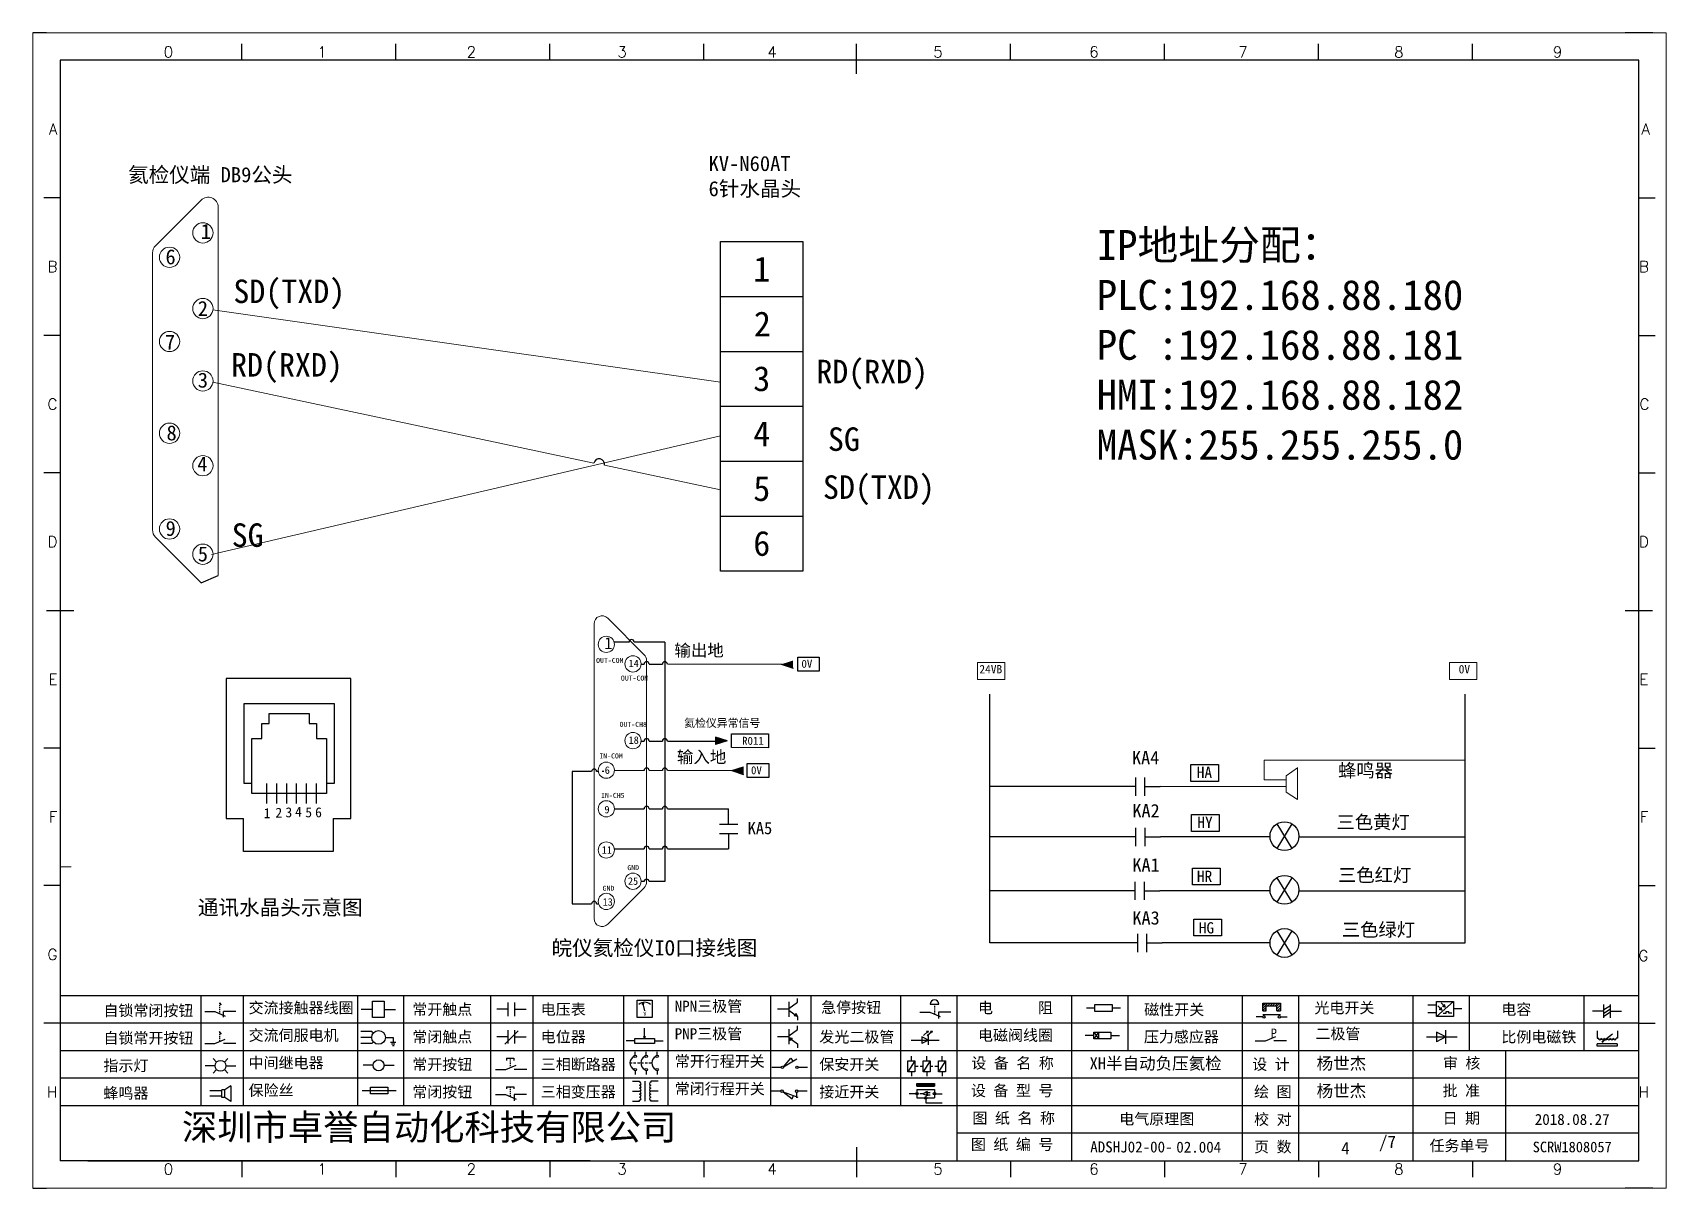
# Model space of a CAD drawing. Header units: millimetres. Extents: x 17694 to 24039, y 10083 to 11109.
# Drawn here: x 22579.6 to 22907.1, y 10083.5 to 10315 of the extents above; entities that cross this region are included whole.
import ezdxf
from ezdxf.enums import TextEntityAlignment as Align

# ---------------------------------------------------------------- set-up
doc = ezdxf.new("R2010")
doc.units = ezdxf.units.MM
doc.layers.add('AE_BOR', color=1, linetype='Continuous')
doc.layers.add('MISC', color=2, linetype='Continuous')
doc.styles.get("Standard").update_dxf_attribs({"font": ''})
doc.styles.add('WD', font='romans.shx', dxfattribs={"bigfont": 'gbcbig.shx'})
doc.styles.add('样式 0', font='')
doc.styles.add('样式 2', font='')
doc.styles.add('汉字', font='')
doc.styles.get('Standard').set_extended_font_data('SimSun')
doc.styles.get('样式 0').set_extended_font_data('KaiTi_GB2312')
doc.styles.get('样式 2').set_extended_font_data('NSimSun')
doc.styles.get('汉字').set_extended_font_data('新宋体')

# ---------------------------------------------------------------- blocks, each defined once
blk = doc.blocks.new('磁性开关')
at = {"linetype": 'ByBlock'}
h = blk.add_hatch(dxfattribs=at)
h.set_pattern_fill('ANSI31', color=256, scale=0.1, style=0)
h.paths.add_polyline_path([(-1910.88, -776.69), (-1910.88, -775.29), (-1907.69, -775.29), (-1907.69, -776.69), (-1908.31, -776.69), (-1908.31, -775.79), (-1910.25, -775.79), (-1910.25, -776.69)])
for p, q in [((-1910.91, -777.81), (-1912.09, -777.81)), ((-1910.88, -776.69), (-1910.88, -775.29)), ((-1910.88, -775.29), (-1907.69, -775.29)), ((-1910.88, -776.69), (-1910.25, -776.69)), ((-1910.88, -777.39), (-1907.69, -777.39)), ((-1910.25, -776.69), (-1910.25, -775.79)), ((-1910.25, -775.79), (-1908.31, -775.79)), ((-1908.31, -776.69), (-1908.31, -775.79)), ((-1908.31, -776.69), (-1907.69, -776.69)), ((-1907.69, -775.29), (-1907.69, -776.69)), ((-1907.66, -777.81), (-1906.48, -777.81))]:
    blk.add_line(p, q, dxfattribs=at)
for centre in [(-1910.68, -777.81), (-1907.88, -777.81)]:
    blk.add_circle(centre, 0.225, dxfattribs=at)
blk = doc.blocks.new('*U8')
at = {"linetype": 'ByBlock'}
for p, q in [((-1909.23, -780.45), (-1909.23, -780.67)), ((-1909.23, -780.45), (-1908.92, -780.84)), ((-1909.23, -780.84), (-1909.23, -781.05)), ((-1911.92, -782.07), (-1910.06, -782.07)), ((-1910.06, -782.07), (-1908.18, -782.88)), ((-1909.23, -781.23), (-1909.23, -781.44)), ((-1909.23, -781.61), (-1909.23, -781.83)), ((-1909.23, -782), (-1909.23, -782.21)), ((-1909.23, -782.38), (-1909.23, -782.43)), ((-1908.52, -783.07), (-1908.52, -782.07)), ((-1906.25, -782.07), (-1908.52, -782.07))]:
    blk.add_line(p, q, dxfattribs=at)
blk = doc.blocks.new('*U11')
at = {"linetype": 'ByBlock'}
for p, q in [((-1911.92, -792.89), (-1910.06, -792.89)), ((-1910.06, -792.89), (-1908.18, -792.08)), ((-1908.88, -791.17), (-1909.23, -790.71)), ((-1909.23, -790.71), (-1909.23, -790.92)), ((-1909.23, -791.09), (-1909.23, -791.31)), ((-1909.23, -791.48), (-1909.23, -791.69)), ((-1909.23, -791.86), (-1909.23, -792.08)), ((-1909.23, -792.25), (-1909.23, -792.47)), ((-1906.25, -792.89), (-1908.52, -792.89))]:
    blk.add_line(p, q, dxfattribs=at)
blk = doc.blocks.new('蜂鸣器')
at = {"linetype": 'ByBlock'}
for p, q in [((-1907.17, -795.53), (-1908.25, -796.26)), ((-1907.17, -795.53), (-1907.17, -798.41)), ((-1908.8, -796.48), (-1911.01, -796.48)), ((-1908.8, -797.46), (-1911.01, -797.46)), ((-1908.25, -796.26), (-1908.8, -796.26)), ((-1908.8, -797.68), (-1908.8, -796.26)), ((-1908.25, -797.68), (-1908.8, -797.68)), ((-1908.25, -797.68), (-1908.25, -796.26)), ((-1907.17, -798.41), (-1908.25, -797.68))]:
    blk.add_line(p, q, dxfattribs=at)
blk = doc.blocks.new('指示灯')
at = {"linetype": 'ByBlock'}
for p, q in [((-1854.25, -776.92), (-1856.06, -776.92)), ((-1854.62, -775.59), (-1853.97, -776.23)), ((-1854.62, -778.25), (-1853.97, -777.61)), ((-1851.9, -775.59), (-1852.54, -776.23)), ((-1851.9, -778.25), (-1852.54, -777.61)), ((-1852.26, -776.92), (-1850.45, -776.92))]:
    blk.add_line(p, q, dxfattribs=at)
blk.add_circle((-1853.26, -776.92), 0.992, dxfattribs=at)
blk = doc.blocks.new('光电开关')
at = {"linetype": 'ByBlock'}
h = blk.add_hatch(dxfattribs=at)
h.set_pattern_fill('ANSI31', color=256, scale=0.01, style=0)
h.set_pattern_definition([(45, (0.172267, 0), (-0.0224506403, 0.0224506403), [])])
h.paths.add_polyline_path([(-1882.44, -776.34), (-1882.5, -775.91), (-1882.68, -776.07)])
h.paths.add_polyline_path([(-1882.86, -776.23), (-1882.44, -776.34), (-1882.68, -776.07)])
h.paths.add_polyline_path([(-1883.05, -776.88), (-1883.11, -776.45), (-1883.29, -776.61)])
h.paths.add_polyline_path([(-1883.47, -776.77), (-1883.05, -776.88), (-1883.29, -776.61)])
for p, q in [((-1884.01, -775.96), (-1885.56, -775.96)), ((-1884.01, -777.39), (-1885.56, -777.39)), ((-1880.91, -775.3), (-1884.01, -778.05)), ((-1883.75, -776.09), (-1883.05, -776.88)), ((-1883.11, -776.45), (-1883.47, -776.77)), ((-1883.05, -776.88), (-1883.47, -776.77)), ((-1883.14, -775.55), (-1882.44, -776.34)), ((-1883.05, -776.88), (-1883.11, -776.45)), ((-1882.5, -775.91), (-1882.86, -776.23)), ((-1882.44, -776.34), (-1882.86, -776.23)), ((-1882.78, -777.47), (-1882.23, -777.47)), ((-1882.44, -776.34), (-1882.5, -775.91)), ((-1882.23, -777.47), (-1882.23, -777.14)), ((-1882.23, -777.14), (-1881.78, -777.14)), ((-1881.78, -777.47), (-1881.78, -777.14)), ((-1881.23, -777.47), (-1881.78, -777.47)), ((-1879.37, -776.67), (-1880.91, -776.67))]:
    blk.add_line(p, q, dxfattribs=at)
blk.add_lwpolyline([(-1884.01, -775.3), (-1880.91, -775.3), (-1880.91, -778.05), (-1884.01, -778.05)], close=True, dxfattribs=at)
blk = doc.blocks.new('交流接触器线圈')
at = {"linetype": 'ByBlock'}
for p, q in [((-1880.82, -781.77), (-1882.87, -781.77)), ((-1878.72, -781.77), (-1876.67, -781.77))]:
    blk.add_line(p, q, dxfattribs=at)
blk.add_lwpolyline([(-1880.82, -780.28), (-1878.72, -780.28), (-1878.72, -783.26), (-1880.82, -783.26)], close=True, dxfattribs=at)
blk = doc.blocks.new('交流伺服电机')
at = {"linetype": 'ByBlock'}
for p, q in [((-1880.97, -785.75), (-1882.94, -785.75)), ((-1880.97, -786.85), (-1882.94, -786.85)), ((-1880.97, -785.75), (-1880.65, -786.03)), ((-1878.49, -786.85), (-1877.07, -786.85)), ((-1877.07, -786.85), (-1877.07, -787.72)), ((-1880.97, -787.94), (-1882.94, -787.94)), ((-1880.97, -787.94), (-1880.65, -787.67)), ((-1877.54, -787.72), (-1876.59, -787.72)), ((-1877.38, -788.01), (-1876.75, -788.01)), ((-1877.23, -788.29), (-1876.9, -788.29))]:
    blk.add_line(p, q, dxfattribs=at)
blk.add_circle((-1879.73, -786.85), 1.24, dxfattribs=at)
blk = doc.blocks.new('中间继电器')
at = {"linetype": 'ByBlock'}
for p, q in [((-1880.72, -791.92), (-1882.54, -791.92)), ((-1878.74, -791.92), (-1876.92, -791.92))]:
    blk.add_line(p, q, dxfattribs=at)
blk.add_circle((-1879.73, -791.92), 0.992, dxfattribs=at)
blk = doc.blocks.new('保险丝')
at = {"linetype": 'ByBlock'}
blk.add_line((-1882.72, -796.49), (-1876.55, -796.49), dxfattribs=at)
blk.add_lwpolyline([(-1881.2, -795.86), (-1878.06, -795.86), (-1878.06, -797.12), (-1881.2, -797.12)], close=True, dxfattribs=at)
blk = doc.blocks.new('常开按钮')
at = {"linetype": 'ByBlock'}
for p, q in [((-1910.06, -787.73), (-1908.18, -786.93)), ((-1909.9, -785.68), (-1908.56, -785.68)), ((-1909.9, -785.68), (-1909.9, -786.07)), ((-1909.23, -785.68), (-1909.23, -785.89)), ((-1909.23, -786.06), (-1909.23, -786.28)), ((-1909.23, -786.45), (-1909.23, -786.67)), ((-1909.23, -786.84), (-1909.23, -787.05)), ((-1908.56, -785.68), (-1908.56, -786.07)), ((-1911.92, -787.73), (-1910.06, -787.73)), ((-1909.23, -787.22), (-1909.23, -787.38)), ((-1906.25, -787.73), (-1908.52, -787.73))]:
    blk.add_line(p, q, dxfattribs=at)
blk = doc.blocks.new('常开触点')
at = {"linetype": 'ByBlock'}
for p, q in [((-1853.82, -782.99), (-1853.82, -780.56)), ((-1852.6, -782.99), (-1852.6, -780.56)), ((-1853.82, -781.77), (-1855.88, -781.77)), ((-1852.6, -781.77), (-1850.55, -781.77))]:
    blk.add_line(p, q, dxfattribs=at)
blk = doc.blocks.new('常闭触点')
at = {"linetype": 'ByBlock'}
for p, q in [((-1853.82, -786.77), (-1855.88, -786.77)), ((-1852.01, -785.66), (-1854.43, -788.1)), ((-1853.82, -787.99), (-1853.82, -785.56)), ((-1852.6, -787.99), (-1852.6, -785.56)), ((-1852.6, -786.77), (-1850.55, -786.77))]:
    blk.add_line(p, q, dxfattribs=at)
blk = doc.blocks.new('常闭按钮')
at = {"linetype": 'ByBlock'}
for p, q in [((-1856.13, -792.28), (-1854.28, -792.28)), ((-1854.28, -792.28), (-1852.4, -793.09)), ((-1854.11, -790.83), (-1852.77, -790.83)), ((-1854.11, -790.83), (-1854.11, -791.22)), ((-1853.44, -790.83), (-1853.44, -791.04)), ((-1853.44, -791.21), (-1853.44, -791.43)), ((-1853.44, -791.6), (-1853.44, -791.82)), ((-1853.44, -791.99), (-1853.44, -792.2)), ((-1853.44, -792.37), (-1853.44, -792.53)), ((-1852.77, -790.83), (-1852.77, -791.22)), ((-1850.47, -792.28), (-1852.73, -792.28)), ((-1852.73, -792.28), (-1852.73, -793.43))]:
    blk.add_line(p, q, dxfattribs=at)
blk = doc.blocks.new('电磁阀线圈')
at = {"linetype": 'ByBlock'}
for p, q in [((-1854.61, -795.92), (-1853.75, -797.16)), ((-1853.75, -795.92), (-1854.61, -797.16)), ((-1853.75, -795.92), (-1853.75, -797.16)), ((-1854.61, -796.54), (-1856.17, -796.54)), ((-1851.53, -796.54), (-1849.97, -796.54))]:
    blk.add_line(p, q, dxfattribs=at)
blk.add_lwpolyline([(-1854.61, -795.92), (-1851.53, -795.92), (-1851.53, -797.16), (-1854.61, -797.16)], close=True, dxfattribs=at)
blk = doc.blocks.new('电压表')
at = {"linetype": 'ByBlock'}
for p, q in [((-1814.84, -780.75), (-1814.91, -781.13)), ((-1814.6, -781.05), (-1814.91, -781.13)), ((-1814.84, -780.75), (-1814.46, -782.26)), ((-1814.84, -780.75), (-1814.6, -781.05))]:
    blk.add_line(p, q, dxfattribs=at)
blk.add_lwpolyline([(-1815.84, -780.34), (-1813.07, -780.34), (-1813.07, -783.49), (-1815.84, -783.49)], close=True, dxfattribs=at)
blk.add_arc((-1814.46, -782.26), 1.56, 46.8313, 133.1687, dxfattribs=at)
at = {"linetype": 'ByBlock', "insert": (-1814.7, -782.39), "char_height": 0.75, "width": 0.6768, "attachment_point": 1}
blk.add_mtext('V', dxfattribs=at)
blk = doc.blocks.new('电位器')
at = {"linetype": 'ByBlock'}
for p, q in [((-1814.45, -787.3), (-1814.62, -786.96)), ((-1814.62, -786.96), (-1814.27, -786.96)), ((-1814.45, -787.3), (-1814.45, -785.39)), ((-1814.45, -787.3), (-1814.27, -786.96)), ((-1816.21, -787.75), (-1817.79, -787.75)), ((-1812.68, -787.75), (-1811.1, -787.75))]:
    blk.add_line(p, q, dxfattribs=at)
blk.add_lwpolyline([(-1816.21, -787.3), (-1812.68, -787.3), (-1812.68, -788.2), (-1816.21, -788.2)], close=True, dxfattribs=at)
blk = doc.blocks.new('三相断路器')
at = {"linetype": 'ByBlock'}
for p, q in [((-1816.17, -790.33), (-1816.17, -789.7)), ((-1814.17, -790.33), (-1814.17, -789.7)), ((-1812.18, -790.33), (-1812.18, -789.7)), ((-1817.14, -791.74), (-1816.72, -791.74)), ((-1816.45, -791.74), (-1816.03, -791.74)), ((-1815.76, -791.74), (-1815.34, -791.74)), ((-1815.07, -791.74), (-1814.65, -791.74)), ((-1814.38, -791.74), (-1813.96, -791.74)), ((-1813.69, -791.74), (-1813.27, -791.74)), ((-1816.17, -793.19), (-1816.17, -793.83)), ((-1814.17, -793.19), (-1814.17, -793.83)), ((-1812.18, -793.19), (-1812.18, -793.83))]:
    blk.add_line(p, q, dxfattribs=at)
for centre in [(-1816.17, -790.55), (-1816.17, -792.98), (-1814.17, -790.55), (-1814.17, -792.98), (-1812.18, -790.55), (-1812.18, -792.98)]:
    blk.add_circle(centre, 0.219, dxfattribs=at)
for centre in [(-1815.81, -791.74), (-1813.82, -791.74), (-1811.83, -791.74)]:
    blk.add_arc(centre, 1.32, 115.5791, 244.4209, dxfattribs=at)
blk = doc.blocks.new('三相变压器')
at = {"linetype": 'ByBlock'}
for p, q in [((-1816.69, -795.03), (-1815.37, -795.03)), ((-1815.37, -795.03), (-1815.37, -795.24)), ((-1814.34, -798.7), (-1814.34, -795.04)), ((-1812, -795.03), (-1813.32, -795.03)), ((-1813.32, -795.03), (-1813.32, -795.24)), ((-1816.69, -796.87), (-1815.37, -796.87)), ((-1816.69, -798.71), (-1815.37, -798.71)), ((-1815.37, -798.71), (-1815.37, -798.5)), ((-1812, -796.87), (-1813.32, -796.87)), ((-1813.32, -798.71), (-1813.32, -798.5)), ((-1812, -798.71), (-1813.32, -798.71))]:
    blk.add_line(p, q, dxfattribs=at)
for centre, start, end in [((-1815.37, -795.51), 270, 90), ((-1815.37, -796.06), 270, 90), ((-1813.32, -795.51), 90, 270), ((-1813.32, -796.06), 90, 270), ((-1815.37, -796.6), 270, 90), ((-1815.37, -797.14), 270, 90), ((-1815.37, -797.68), 270, 90), ((-1815.37, -798.23), 270, 90), ((-1813.32, -796.6), 90, 270), ((-1813.32, -797.14), 90, 270), ((-1813.32, -797.68), 90, 270), ((-1813.32, -798.23), 90, 270)]:
    blk.add_arc(centre, 0.271, start, end, dxfattribs=at)
blk = doc.blocks.new('压力感应器')
at = {"linetype": 'ByBlock'}
for p, q in [((-1817.44, -777.73), (-1815.59, -777.73)), ((-1815.59, -777.73), (-1813.71, -776.93)), ((-1811.78, -777.73), (-1814.05, -777.73))]:
    blk.add_line(p, q, dxfattribs=at)
at = {"linetype": 'ByBlock', "insert": (-1814.65, -775.48), "char_height": 1.68, "width": 1.2242, "attachment_point": 1}
blk.add_mtext('{\\fNSimSun|b0|i0|c134|p49;P}', dxfattribs=at)
blk = doc.blocks.new('二极管')
at = {"linetype": 'ByBlock'}
for p, q in [((-1787.52, -776.77), (-1781.92, -776.77)), ((-1783.97, -776.77), (-1785.69, -775.9)), ((-1785.69, -775.9), (-1785.69, -777.65)), ((-1783.97, -776.77), (-1785.69, -777.65)), ((-1783.97, -777.99), (-1783.97, -775.56))]:
    blk.add_line(p, q, dxfattribs=at)
blk = doc.blocks.new('NPN三极管')
at = {"linetype": 'ByBlock'}
for p, q in [((-1785.73, -780.61), (-1785.73, -783.32)), ((-1785.73, -781.82), (-1784.15, -780.66)), ((-1784.15, -780.66), (-1784.15, -779.98)), ((-1785.73, -781.97), (-1787.81, -781.97)), ((-1785.73, -782.11), (-1784.15, -783.27)), ((-1784.41, -782.73), (-1784.74, -783.18)), ((-1784.15, -783.27), (-1784.74, -783.18)), ((-1784.15, -783.27), (-1784.41, -782.73)), ((-1784.15, -783.27), (-1784.15, -783.96))]:
    blk.add_line(p, q, dxfattribs=at)
blk = doc.blocks.new('PNP三极管')
at = {"linetype": 'ByBlock'}
for p, q in [((-1784.9, -786.74), (-1786.98, -786.74)), ((-1784.9, -785.38), (-1784.9, -788.09)), ((-1784.9, -786.59), (-1783.32, -785.43)), ((-1784.9, -786.88), (-1783.32, -788.04)), ((-1784.9, -786.88), (-1784.31, -786.97)), ((-1784.9, -786.88), (-1784.64, -787.42)), ((-1784.31, -786.97), (-1784.64, -787.42)), ((-1783.32, -785.43), (-1783.32, -784.75)), ((-1783.32, -788.04), (-1783.32, -788.73))]:
    blk.add_line(p, q, dxfattribs=at)
blk = doc.blocks.new('常开行程开关')
at = {"linetype": 'ByBlock'}
for p, q in [((-1786.29, -792.3), (-1788.01, -792.3)), ((-1785.89, -792.17), (-1784.52, -790.62)), ((-1785.89, -792.17), (-1783.43, -790.72)), ((-1784.52, -790.62), (-1784.19, -791.17)), ((-1781.48, -792.3), (-1783.21, -792.3))]:
    blk.add_line(p, q, dxfattribs=at)
for centre in [(-1786.07, -792.3), (-1783.42, -792.3)]:
    blk.add_circle(centre, 0.219, dxfattribs=at)
blk = doc.blocks.new('常闭行程开关')
at = {"linetype": 'ByBlock'}
for p, q in [((-1786.34, -796.62), (-1788.07, -796.62)), ((-1785.93, -796.72), (-1783.25, -797.7)), ((-1785.93, -796.72), (-1784.3, -798)), ((-1784.3, -798), (-1784.08, -797.4)), ((-1783.48, -796.84), (-1783.48, -797.85)), ((-1781.54, -796.62), (-1783.26, -796.62))]:
    blk.add_line(p, q, dxfattribs=at)
for centre in [(-1786.12, -796.62), (-1783.48, -796.62)]:
    blk.add_circle(centre, 0.219, dxfattribs=at)
blk = doc.blocks.new('电容')
at = {"linetype": 'ByBlock'}
for p, q in [((-1756.08, -782.99), (-1756.08, -780.56)), ((-1754.86, -780.79), (-1756.08, -781.55)), ((-1754.86, -782.99), (-1754.86, -780.56)), ((-1756.08, -781.77), (-1758.13, -781.77)), ((-1754.86, -781.44), (-1756.08, -782.2)), ((-1754.86, -781.99), (-1756.08, -782.75)), ((-1754.86, -781.77), (-1752.81, -781.77))]:
    blk.add_line(p, q, dxfattribs=at)
blk = doc.blocks.new('发光二极管')
at = {"linetype": 'ByBlock'}
for p, q in [((-1758.01, -786.77), (-1752.89, -786.77)), ((-1754.84, -786.77), (-1756.04, -786.16)), ((-1756.04, -786.16), (-1756.04, -787.39)), ((-1754.84, -786.77), (-1756.04, -787.39)), ((-1755.78, -785.92), (-1754.89, -785.14)), ((-1754.89, -785.14), (-1755.2, -785.22)), ((-1755.2, -785.22), (-1755.01, -785.43)), ((-1755.08, -785.92), (-1754.18, -785.14)), ((-1754.89, -785.14), (-1755.01, -785.43)), ((-1754.84, -787.63), (-1754.84, -785.92)), ((-1754.18, -785.14), (-1754.49, -785.22)), ((-1754.49, -785.22), (-1754.31, -785.43)), ((-1754.18, -785.14), (-1754.31, -785.43))]:
    blk.add_line(p, q, dxfattribs=at)
blk = doc.blocks.new('比例电磁阀')
at = {"linetype": 'ByBlock'}
for p, q in [((-1757.26, -775.38), (-1757.26, -776.71)), ((-1757.26, -776.71), (-1757.05, -776.71)), ((-1753.6, -777.73), (-1757.25, -777.73)), ((-1757.25, -778.13), (-1757.25, -777.73)), ((-1753.6, -778.13), (-1757.25, -778.13)), ((-1754.5, -775.98), (-1756.35, -777.44)), ((-1756.35, -777.44), (-1756.25, -777.25)), ((-1756.35, -777.44), (-1756.15, -777.38)), ((-1756.15, -777.38), (-1756.25, -777.25)), ((-1753.58, -776.71), (-1753.8, -776.71)), ((-1753.6, -777.73), (-1753.6, -778.13)), ((-1753.58, -775.38), (-1753.58, -776.71))]:
    blk.add_line(p, q, dxfattribs=at)
for centre in [(-1756.78, -776.71), (-1756.24, -776.71), (-1755.7, -776.71), (-1755.15, -776.71), (-1754.61, -776.71), (-1754.07, -776.71)]:
    blk.add_arc(centre, 0.271, 180, 0, dxfattribs=at)
blk = doc.blocks.new('保安开关')
at = {"linetype": 'ByBlock'}
for p, q in [((-1757.96, -790.79), (-1757.96, -789.97)), ((-1755.17, -790.79), (-1755.17, -789.97)), ((-1752.39, -790.79), (-1752.39, -789.97)), ((-1757.33, -790.79), (-1758.6, -792.81)), ((-1757.96, -792.81), (-1757.96, -793.62)), ((-1757.33, -791.8), (-1756.72, -791.8)), ((-1756.35, -791.8), (-1755.89, -791.8)), ((-1754.54, -790.79), (-1755.81, -792.81)), ((-1755.17, -792.81), (-1755.17, -793.62)), ((-1754.52, -791.8), (-1754.06, -791.8)), ((-1753.69, -791.8), (-1753.08, -791.8)), ((-1751.75, -790.79), (-1753.02, -792.81)), ((-1752.39, -792.81), (-1752.39, -793.62))]:
    blk.add_line(p, q, dxfattribs=at)
for points in [[(-1758.6, -790.79), (-1757.33, -790.79), (-1757.33, -792.81), (-1758.6, -792.81)], [(-1755.81, -790.79), (-1754.54, -790.79), (-1754.54, -792.81), (-1755.81, -792.81)], [(-1753.02, -790.79), (-1751.75, -790.79), (-1751.75, -792.81), (-1753.02, -792.81)]]:
    blk.add_lwpolyline(points, close=True, dxfattribs=at)
blk = doc.blocks.new('接近开关')
at = {"linetype": 'ByBlock'}
h = blk.add_hatch(dxfattribs=at)
h.set_pattern_fill('ANSI31', color=256, scale=0.01, style=0)
h.set_pattern_definition([(45, (-89.131516, -30.795668), (-0.0224506403, 0.0224506403), [])])
h.paths.add_polyline_path([(-1516.96, -1123.35), (-1516.96, -1122.85), (-1513.76, -1122.85), (-1513.76, -1123.35)])
for p, q in [((-1517.18, -1124.71), (-1518.36, -1124.71)), ((-1516.96, -1123.35), (-1516.96, -1122.85)), ((-1516.96, -1122.85), (-1513.76, -1122.85)), ((-1516.96, -1123.35), (-1513.76, -1123.35)), ((-1516.96, -1123.95), (-1513.76, -1123.95)), ((-1516.96, -1123.95), (-1516.96, -1125.47)), ((-1516.96, -1125.47), (-1513.76, -1125.47)), ((-1515.91, -1124.71), (-1516.45, -1124.71)), ((-1515.11, -1124.31), (-1515.91, -1124.71)), ((-1515.11, -1125.11), (-1515.91, -1124.71)), ((-1515.33, -1124.53), (-1515.17, -1124.53)), ((-1515.33, -1124.88), (-1515.17, -1124.88)), ((-1515.25, -1124.45), (-1515.25, -1124.61)), ((-1515.11, -1124.31), (-1515.11, -1125.11)), ((-1515.11, -1124.48), (-1514.58, -1124.48)), ((-1515.11, -1124.94), (-1514.58, -1124.94)), ((-1513.76, -1122.85), (-1513.76, -1123.35)), ((-1513.76, -1123.95), (-1513.76, -1125.47)), ((-1513.54, -1124.71), (-1512.36, -1124.71)), ((-1515.36, -1125.69), (-1515.36, -1126.36)), ((-1515.36, -1126.36), (-1512.36, -1126.36))]:
    blk.add_line(p, q, dxfattribs=at)
for centre in [(-1516.96, -1124.71), (-1515.36, -1125.47), (-1513.76, -1124.71)]:
    blk.add_circle(centre, 0.225, dxfattribs=at)
blk = doc.blocks.new('电阻')
at = {"linetype": 'ByBlock'}
for p, q in [((-3.09, 0), (-1.57, 0)), ((1.57, 0), (3.09, 0))]:
    blk.add_line(p, q, dxfattribs=at)
blk.add_lwpolyline([(-1.57, 0.63), (1.57, 0.63), (1.57, -0.63), (-1.57, -0.63)], close=True, dxfattribs=at)
blk = doc.blocks.new('急停按钮')
at = {"linetype": 'ByBlock'}
for p, q in [((-1.86, 0), (0, 0)), ((0, 0), (1.88, -0.81)), ((0.06, 1.45), (1.61, 1.45)), ((0.83, 1.45), (0.83, 1.24)), ((0.83, 1.07), (0.83, 0.85)), ((0.83, 0.68), (0.83, 0.47)), ((0.83, 0.29), (0.83, 0.08)), ((3.81, 0), (1.54, 0)), ((1.54, 0), (1.54, -1.15)), ((0.83, -0.09), (0.83, -0.24))]:
    blk.add_line(p, q, dxfattribs=at)
blk.add_arc((0.83, 1.45), 0.774, 0, 180)
blk = doc.blocks.new('电控横A4')
for p, q in [((292, -5), (5, -5)), ((5, -5), (5, -205)), ((292, -205), (292, -5)), ((10.03, -205), (289.53, -205)), ((130.8, -205), (190.75, -205)), ((190.75, -205), (259.54, -205))]:
    blk.add_line(p, q)
at = {"lineweight": 9, "ltscale": 0.1}
for p, q in [((5, -151.57), (7, -151.57)), ((101.34, -205), (130.8, -205)), ((129.44, -205), (129.44, -205)), ((129.44, -205), (129.44, -205)), ((129.44, -205), (129.44, -205)), ((129.44, -205), (129.44, -205))]:
    blk.add_line(p, q, dxfattribs=at)
at = {"linetype": 'ByBlock'}
for p, q in [((292, -175), (5, -175)), ((292, -180), (5, -180)), ((292, -185), (5, -185)), ((292, -190), (5, -190)), ((292, -195), (5, -195)), ((292, -200), (168.03, -200))]:
    blk.add_line(p, q, dxfattribs=at)
at = {"color": 0, "lineweight": -2}
for p, q in [((30.58, -175), (30.58, -195)), ((38.26, -175), (38.26, -195)), ((59.05, -175), (59.05, -195)), ((67.4, -175), (67.4, -195)), ((83.26, -175), (83.26, -195)), ((90.91, -175), (90.91, -195)), ((107.4, -175), (107.4, -195)), ((115.5, -175), (115.5, -195)), ((134.12, -175), (134.12, -195)), ((141.48, -175), (141.48, -195)), ((157.79, -175), (157.79, -195)), ((168.03, -175), (168.03, -204.92)), ((188.84, -175), (188.84, -185)), ((199.08, -175), (199.08, -185)), ((219.89, -175), (219.89, -185)), ((230.12, -175), (230.12, -185)), ((250.93, -175), (250.93, -185)), ((261.17, -175), (261.17, -185)), ((281.98, -175), (281.98, -185)), ((188.84, -185), (188.84, -204.92)), ((219.89, -185), (219.89, -205)), ((230.12, -185), (230.12, -205)), ((250.93, -185), (250.93, -205)), ((267.79, -185), (267.79, -205))]:
    blk.add_line(p, q, dxfattribs=at)
at = {"color": 0, "ltscale": 2}
for p, q in [((292, -205), (292, -183.55)), ((101.34, -205), (5, -205)), ((259.54, -205), (289.53, -205)), ((259.54, -205), (292, -205))]:
    blk.add_line(p, q, dxfattribs=at)
at = {"layer": 'AE_BOR', "lineweight": 30}
for p, q in [((2.53, 0), (0, 0)), ((294.53, 0), (289.53, 0)), ((0, -210), (2.53, -210)), ((294.53, -210), (289.53, -210))]:
    blk.add_line(p, q, dxfattribs=at)
at = {"layer": 'AE_BOR', "color": 1, "lineweight": 15}
for p, q in [((0, 0), (297, 0)), ((0, -210), (0, 0)), ((297, 0), (297, -210)), ((297, -210), (0, -210))]:
    blk.add_line(p, q, dxfattribs=at)
at = {"layer": 'AE_BOR'}
for p, q in [((38.03, -5), (38.03, -2)), ((66.03, -5), (66.03, -2)), ((94.03, -5), (94.03, -2)), ((122.03, -5), (122.03, -2)), ((149.78, -5), (149.78, -2)), ((177.78, -5), (177.78, -2)), ((205.78, -5), (205.78, -2)), ((233.78, -5), (233.78, -2)), ((261.78, -5), (261.78, -2)), ((5, -30), (2, -30)), ((292, -30), (295, -30)), ((5, -55), (2, -55)), ((292, -55), (295, -55)), ((5, -80), (2, -80)), ((292, -80), (295, -80)), ((5, -130), (2, -130)), ((292, -130), (295, -130)), ((5, -155), (2, -155)), ((292, -155), (295, -155)), ((5, -180), (2, -180)), ((292, -180), (295, -180)), ((38.03, -205), (38.03, -208)), ((66.03, -205), (66.03, -208)), ((94.03, -205), (94.03, -208)), ((122.03, -205), (122.03, -208)), ((149.78, -205), (149.78, -208)), ((177.78, -205), (177.78, -208)), ((205.78, -205), (205.78, -208)), ((233.78, -205), (233.78, -208)), ((261.78, -205), (261.78, -208))]:
    blk.add_line(p, q, dxfattribs=at)
at = {"layer": 'AE_BOR', "color": 2, "lineweight": 30}
for p, q in [((149.78, -7.5), (149.78, -2.5)), ((2.5, -105), (7.5, -105)), ((289.5, -105), (294.5, -105)), ((149.78, -202.5), (149.78, -207.5)), ((149.78, -205), (149.78, -207.5))]:
    blk.add_line(p, q, dxfattribs=at)
at = {"linetype": 'ByBlock'}
for name, p in [('*U8', (1943.19, 604.18)), ('交流接触器线圈', (1942.62, 604.27)), ('常开触点', (1940.27, 604.3)), ('电压表', (1925.71, 604.52)), ('NPN三极管', (1923.2, 604.5)), ('磁性开关', (2134.53, 598.96)), ('光电开关', (2139.22, 599.27)), ('电容', (2041.69, 603.98)), ('电位器', (1925.71, 604.52)), ('PNP三极管', (1922.37, 604.27)), ('压力感应器', (2039.72, 594.52)), ('*U11', (1943.19, 609.18)), ('交流伺服电机', (1942.62, 604.27)), ('常闭触点', (1940.27, 604.3)), ('发光二极管', (1917.72, 603.69)), ('电磁阀线圈', (2047.53, 614.3)), ('二极管', (2040.91, 594.27)), ('比例电磁阀', (2041.69, 593.98)), ('指示灯', (1887.41, 589.18)), ('中间继电器', (1942.62, 604.27)), ('常开按钮', (1996.06, 599.3)), ('三相断路器', (1925.71, 604.52)), ('常开行程开关', (1922.37, 604.27)), ('保安开关', (1917.72, 603.98)), ('蜂鸣器', (1943.19, 604.18)), ('保险丝', (1942.62, 604.27)), ('常闭按钮', (1940.27, 599.3)), ('三相变压器', (1925.71, 604.52)), ('常闭行程开关', (1922.37, 604.27)), ('接近开关', (1677.72, 931.9))]:
    blk.add_blockref(name, p, dxfattribs=at)
for name, p in [('急停按钮', (163.12, -177.98)), ('电阻', (194.66, -177.22))]:
    blk.add_blockref(name, p)
at = {"char_height": 2, "attachment_point": 1, "style": '汉字'}
for s, insert in [('{\\fKaiTi_GB2312|b0|i0|c134|p49;自锁常闭按钮}', (12.86, -176.69)), ('{\\fKaiTi_GB2312|b0|i0|c134|p49;交流接触器线圈}', (39.25, -176.19)), ('{\\fKaiTi_GB2312|b0|i0|c134|p49;常开触点}', (69.01, -176.48)), ('{\\fKaiTi_GB2312|b0|i0|c134|p49;电压表}', (92.37, -176.47)), ('{\\fKaiTi_GB2312|b0|i0|c134|p49;NPN三极管}', (116.73, -175.91)), ('{\\fKaiTi_GB2312|b0|i0|c134|p49;急停按钮}', (143.35, -176.12)), ('{\\fKaiTi_GB2312|b0|i0|c134|p49;电      阻}', (171.86, -176.19)), ('{\\fKaiTi_GB2312|b0|i0|c134|p49;磁性开关}', (202.07, -176.53)), ('{\\fKaiTi_GB2312|b0|i0|c134|p49;光电开关}', (233.02, -176.19)), ('{\\fKaiTi_GB2312|b0|i0|c134|p49;电容}', (267, -176.48)), ('{\\fKaiTi_GB2312|b0|i0|c134|p49;交流伺服电机}', (39.25, -181.19)), ('{\\fKaiTi_GB2312|b0|i0|c134|p49;电位器}', (92.37, -181.47)), ('{\\fKaiTi_GB2312|b0|i0|c134|p49;PNP三极管}', (116.73, -180.91)), ('{\\fKaiTi_GB2312|b0|i0|c134|p49;电磁阀线圈}', (171.86, -181.19)), ('{\\fKaiTi_GB2312|b0|i0|c134|p49;压力感应器}', (202.02, -181.47)), ('{\\fKaiTi_GB2312|b0|i0|c134|p49;二极管}', (233.2, -180.91)), ('{\\fKaiTi_GB2312|b0|i0|c134|p49;自锁常开按钮}', (12.86, -181.69)), ('{\\fKaiTi_GB2312|b0|i0|c134|p49;常闭触点}', (69.01, -181.48)), ('{\\fKaiTi_GB2312|b0|i0|c134|p49;发光二极管}', (143.02, -181.48)), ('{\\fKaiTi_GB2312|b0|i0|c134|p49;比例电磁铁}', (267, -181.48)), ('{\\fKaiTi_GB2312|b0|i0|c134|p49;指示灯}', (12.86, -186.69)), ('{\\fKaiTi_GB2312|b0|i0|c134|p49;中间继电器}', (39.25, -186.19)), ('{\\fKaiTi_GB2312|b0|i0|c134|p49;常开按钮}', (69.01, -186.48)), ('{\\fKaiTi_GB2312|b0|i0|c134|p49;三相断路器}', (92.37, -186.47)), ('{\\fKaiTi_GB2312|b0|i0|c134|p49;常开行程开关}', (116.73, -185.91)), ('{\\fKaiTi_GB2312|b0|i0|c134|p49;保安开关}', (143.02, -186.48)), ('{\\fKaiTi_GB2312|b0|i0|c134|p0;设 备 名 称}', (170.65, -186.24)), ('{\\fKaiTi_GB2312|b0|i0|c134|p0;设 计}', (221.72, -186.46)), ('{\\fKaiTi_GB2312|b0|i0|c134|p0;审 核}', (256.39, -186.25)), ('{\\fKaiTi_GB2312|b0|i0|c134|p49;蜂鸣器}', (12.86, -191.69)), ('{\\fKaiTi_GB2312|b0|i0|c134|p49;保险丝}', (39.25, -191.19)), ('{\\fKaiTi_GB2312|b0|i0|c134|p49;常闭按钮}', (69.01, -191.48)), ('{\\fKaiTi_GB2312|b0|i0|c134|p49;三相变压器}', (92.37, -191.47)), ('{\\fKaiTi_GB2312|b0|i0|c134|p49;常闭行程开关}', (116.73, -190.91)), ('{\\fKaiTi_GB2312|b0|i0|c134|p49;接近开关}', (143.02, -191.48)), ('{\\fKaiTi_GB2312|b0|i0|c134|p0;设 备 型 号}', (170.58, -191.24)), ('{\\fKaiTi_GB2312|b0|i0|c134|p0;绘 图}', (222.05, -191.46)), ('{\\fKaiTi_GB2312|b0|i0|c134|p0;批 准}', (256.32, -191.25)), ('{\\fKaiTi_GB2312|b0|i0|c134|p0;图 纸 名 称}', (170.86, -196.24)), ('{\\fKaiTi_GB2312|b0|i0|c134|p0;日 期}', (256.32, -196.25)), ('{\\fKaiTi_GB2312|b0|i0|c134|p0;校 对}', (222.05, -196.46)), ('{\\fKaiTi_GB2312|b0|i0|c134|p0;图 纸 编 号}', (170.57, -201.03)), ('{\\fKaiTi_GB2312|b0|i0|c134|p0;页 数}', (222.05, -201.46)), ('{\\fKaiTi_GB2312|b0|i0|c134|p0;任务单号}', (253.94, -201.25))]:
    blk.add_mtext(s, dxfattribs=dict(at, insert=insert))
for s, insert, char_height, width, attachment_point in [('{\\fKaiTi_GB2312|b0|i0|c134|p49;XH半自动负压氦检}', (192.15, -186.2), 2.2, 26.5767, 1), ('{\\fKaiTi_GB2312|b0|i0|c134|p49;杨世杰}', (233.43, -186.2), 2.2, 15.3175, 1), ('{\\fKaiTi_GB2312|b0|i0|c134|p49;杨世杰}', (233.43, -191.2), 2.2, 15.3175, 1), ('{\\fKaiTi_GB2312|b0|i0|c134|p49;2018.08.27}', (279.89, -197.5), 2, 24.2172, 5), ('{\\fKaiTi_GB2312|b0|i0|c134|p49;SCRW1808057}', (279.89, -202.5), 1.92, 24.2172, 5)]:
    blk.add_mtext(s, dxfattribs=dict(insert=insert, char_height=char_height, width=width, attachment_point=attachment_point))
at = {"color": 0, "lineweight": -2}
for s, insert, char_height, width, attachment_point in [('深圳市卓誉自动化科技有限公司', (27.14, -196.53), 4.7064, 96.1138, 1), ('{\\C256;ADSHJ02-00-}', (199.75, -202.5), 2, 31.0482, 5)]:
    blk.add_mtext(s, dxfattribs=dict(at, insert=insert, char_height=char_height, width=width, attachment_point=attachment_point))
at = {"color": 0, "linetype": 'ByBlock', "lineweight": -2, "insert": (242.64, -201.84), "char_height": 4.2689, "width": 20.8102, "attachment_point": 5}
blk.add_mtext('  {\\H0.53119x; /7}', dxfattribs=at)
at = {"layer": 'AE_BOR', "style": 'WD'}
for s, p in [('0', (24.67, -4.5)), ('1', (52.6, -4.5)), ('2', (79.75, -4.5)), ('3', (107.15, -4.5)), ('4', (134.45, -4.5)), ('5', (164.59, -4.5)), ('6', (192.94, -4.5)), ('7', (220.04, -4.5)), ('8', (248.37, -4.5)), ('9', (277.23, -4.5)), ('0', (24.67, -207.5)), ('1', (52.6, -207.5)), ('2', (79.75, -207.5)), ('3', (107.15, -207.5)), ('4', (134.45, -207.5)), ('5', (164.59, -207.5)), ('6', (192.94, -207.5)), ('7', (220.04, -207.5)), ('8', (248.37, -207.5)), ('9', (277.23, -207.5))]:
    blk.add_text(s, height=2, dxfattribs=at).set_placement(p, align=Align.CENTER)
for s, p in [('A', (4.5, -17.5)), ('A', (294.03, -17.5)), ('B', (4.5, -42.5)), ('B', (293.84, -42.5)), ('C', (4.5, -67.5)), ('C', (293.93, -67.5)), ('D', (4.5, -92.5)), ('D', (293.84, -92.5)), ('E', (4.5, -117.5)), ('E', (293.74, -117.5)), ('F', (4.5, -142.5)), ('F', (293.74, -142.5)), ('F', (293.74, -142.5)), ('G', (4.5, -167.5)), ('G', (293.74, -167.72)), ('H', (4.5, -192.5)), ('H', (293.84, -192.5))]:
    blk.add_text(s, height=2, dxfattribs=at).set_placement(p, align=Align.MIDDLE_RIGHT)

msp = doc.modelspace()

# ---------------------------------------------------------------- hatches: boundary and pattern name
for points in [[(22732.033, 10187.707), (22729.674, 10188.462), (22732.033, 10189.218)], [(22716.452, 10173.891), (22718.81, 10173.136), (22716.452, 10172.38)], [(22722.11, 10166.414), (22719.752, 10167.17), (22722.11, 10167.925)]]:
    msp.add_hatch(color=256).paths.add_polyline_path(points)

# ---------------------------------------------------------------- linework, layer by layer
at = {"lineweight": 0}
for p, q in [((22613.374, 10281.455), (22604.221, 10272.308)), ((22616.788, 10280.04), (22616.788, 10206.225)), ((22603.634, 10270.893), (22603.634, 10215.372)), ((22717.511, 10234.244), (22615.474, 10210.454)), ((22613.374, 10204.81), (22604.221, 10213.957)), ((22692.147, 10196.571), (22692.147, 10137.518)), ((22694.878, 10197.702), (22702.201, 10190.385)), ((22702.67, 10189.253), (22702.67, 10144.836)), ((22706.826, 10188.49), (22729.845, 10188.49)), ((22696.216, 10167.164), (22702.17, 10167.164)), ((22703.17, 10167.164), (22705.826, 10167.164)), ((22706.826, 10167.164), (22719.735, 10167.164)), ((22826.485, 10165.293), (22826.485, 10169.24)), ((22826.485, 10169.24), (22866.712, 10169.24)), ((22830.885, 10166.122), (22833.151, 10167.703)), ((22833.144, 10167.751), (22833.144, 10161.358)), ((22830.857, 10165.293), (22826.485, 10165.293)), ((22830.885, 10162.863), (22830.885, 10166.122)), ((22833.144, 10161.358), (22830.885, 10162.863)), ((22694.878, 10136.386), (22702.201, 10143.704))]:
    msp.add_line(p, q, dxfattribs=at)
for p, q in [((22717.511, 10262.152), (22734.001, 10262.152)), ((22717.511, 10251.152), (22734.001, 10251.152)), ((22717.511, 10240.152), (22734.001, 10240.152)), ((22717.511, 10229.152), (22734.001, 10229.152)), ((22717.511, 10218.152), (22734.001, 10218.152)), ((22613.374, 10204.81), (22616.788, 10206.225)), ((22699.164, 10192.92), (22696.149, 10192.92)), ((22706.326, 10192.92), (22700.164, 10192.92)), ((22729.674, 10188.462), (22732.033, 10187.707)), ((22718.81, 10173.136), (22716.452, 10173.891)), ((22716.452, 10173.891), (22716.452, 10172.38)), ((22718.81, 10173.136), (22716.452, 10172.38)), ((22719.752, 10167.17), (22722.11, 10167.925)), ((22719.752, 10167.17), (22722.11, 10166.414)), ((22626.531, 10160.594), (22626.531, 10164.594)), ((22628.531, 10160.594), (22628.531, 10164.594)), ((22630.531, 10160.594), (22630.531, 10164.594)), ((22632.531, 10160.594), (22632.531, 10164.594)), ((22634.531, 10160.594), (22634.531, 10164.594)), ((22636.531, 10160.594), (22636.531, 10164.594)), ((22797.641, 10163.945), (22771.443, 10163.953)), ((22830.912, 10163.939), (22805.633, 10163.945)), ((22696.218, 10159.508), (22702.17, 10159.508)), ((22703.17, 10159.508), (22705.826, 10159.508)), ((22706.826, 10159.508), (22719.107, 10159.508)), ((22828.972, 10156.469), (22831.984, 10151.577)), ((22831.984, 10156.469), (22828.972, 10151.577)), ((22696.218, 10151.515), (22702.17, 10151.515)), ((22703.17, 10151.515), (22705.826, 10151.515)), ((22706.826, 10151.515), (22719.107, 10151.515)), ((22797.677, 10153.864), (22771.443, 10153.864)), ((22827.642, 10153.864), (22805.67, 10153.864)), ((22833.343, 10153.864), (22866.712, 10153.864)), ((22828.972, 10145.707), (22831.984, 10140.815)), ((22831.984, 10145.707), (22828.972, 10140.815)), ((22797.522, 10143.089), (22771.443, 10143.089)), ((22827.752, 10143.089), (22805.515, 10143.089)), ((22833.307, 10143.089), (22866.712, 10143.089)), ((22831.984, 10135.064), (22828.972, 10130.171)), ((22828.972, 10135.064), (22831.984, 10130.171)), ((22798.043, 10132.644), (22771.443, 10132.644)), ((22827.752, 10132.644), (22806.036, 10132.644)), ((22833.307, 10132.644), (22866.712, 10132.644))]:
    msp.add_line(p, q)
at = {"color": 0, "linetype": 'Continuous', "lineweight": 13}
for p, q in [((22615.751, 10259.499), (22717.511, 10244.986)), ((22615.749, 10244.977), (22692.11, 10228.788)), ((22694.207, 10228.344), (22717.511, 10223.403))]:
    msp.add_line(p, q, dxfattribs=at)
at = {"color": 0, "lineweight": -2}
for p, q in [((22706.326, 10192.92), (22706.326, 10144.912)), ((22701.562, 10188.49), (22702.17, 10188.49)), ((22703.17, 10188.49), (22705.826, 10188.49)), ((22701.561, 10173.086), (22702.17, 10173.086)), ((22703.17, 10173.086), (22705.826, 10173.086)), ((22706.826, 10173.086), (22716.504, 10173.086)), ((22687.752, 10166.995), (22687.752, 10140.464)), ((22691.647, 10166.995), (22687.752, 10166.995)), ((22692.985, 10166.995), (22692.647, 10166.995)), ((22694.083, 10166.995), (22693.782, 10166.995)), ((22702.17, 10144.912), (22701.561, 10144.912)), ((22706.326, 10144.912), (22703.17, 10144.912)), ((22687.752, 10140.464), (22691.647, 10140.464)), ((22692.647, 10140.464), (22693.04, 10140.464))]:
    msp.add_line(p, q, dxfattribs=at)
at = {"lineweight": -3}
for p, q in [((22771.443, 10132.644), (22771.443, 10182.488)), ((22866.712, 10132.644), (22866.712, 10182.488))]:
    msp.add_line(p, q, dxfattribs=at)
msp.add_lwpolyline([(22717.511, 10273.152), (22734.001, 10273.152), (22734.001, 10207.147), (22717.511, 10207.147)], close=True)
at = {"color": 1}
for points in [[(22732.964, 10189.879), (22737.287, 10189.879), (22737.287, 10187.1), (22732.964, 10187.1)], [(22719.706, 10174.56), (22727.075, 10174.532), (22727.075, 10171.752), (22719.706, 10171.781)], [(22722.854, 10168.554), (22727.176, 10168.554), (22727.176, 10165.774), (22722.854, 10165.774)]]:
    msp.add_lwpolyline(points, close=True, dxfattribs=at)
at = {"color": 1, "lineweight": 0}
for points in [[(22768.995, 10188.8), (22774.455, 10188.8), (22774.455, 10185.44), (22768.995, 10185.44)], [(22863.632, 10188.8), (22869.092, 10188.8), (22869.092, 10185.44), (22863.632, 10185.44)]]:
    msp.add_lwpolyline(points, close=True, dxfattribs=at)
for points in [[(22639.875, 10157.594), (22643.375, 10157.594), (22643.375, 10185.594), (22618.375, 10185.594), (22618.375, 10157.594), (22621.875, 10157.594)], [(22623.531, 10164.594), (22622.031, 10164.594), (22622.031, 10180.594), (22640.031, 10180.594), (22640.031, 10164.594), (22638.531, 10164.594)], [(22627.031, 10176.594), (22627.031, 10178.594), (22635.031, 10178.594), (22635.031, 10176.594)], [(22625.531, 10173.594), (22625.531, 10176.594), (22627.031, 10176.594)], [(22635.031, 10176.594), (22636.531, 10176.594), (22636.531, 10173.594)], [(22636.531, 10173.594), (22638.531, 10173.594), (22638.531, 10162.594), (22623.531, 10162.594), (22623.531, 10173.594), (22625.531, 10173.594)], [(22639.875, 10157.594), (22639.875, 10150.925), (22621.875, 10150.925), (22621.875, 10157.594)]]:
    msp.add_lwpolyline(points)
at = {"color": 1, "lineweight": -2}
for points in [[(22811.768, 10168.352), (22817.293, 10168.352), (22817.293, 10164.986), (22811.768, 10164.986)], [(22811.878, 10158.346), (22817.404, 10158.346), (22817.404, 10154.98), (22811.878, 10154.98)], [(22812.095, 10147.62), (22817.62, 10147.62), (22817.62, 10144.254), (22812.095, 10144.254)], [(22812.382, 10137.411), (22817.907, 10137.411), (22817.907, 10134.044), (22812.382, 10134.044)]]:
    msp.add_lwpolyline(points, close=True, dxfattribs=at)
at = {"lineweight": 0}
for centre, radius in [((22613.732, 10274.893), 2.032), ((22607.05, 10269.999), 2.032), ((22613.732, 10259.726), 2.032), ((22607.05, 10253.133), 2.032), ((22613.732, 10245.225), 2.032), ((22607.05, 10234.748), 2.032), ((22613.732, 10228.251), 2.032), ((22607.05, 10215.568), 2.032), ((22613.732, 10210.513), 2.032), ((22694.592, 10192.453), 1.626), ((22699.937, 10188.538), 1.626), ((22699.937, 10173.172), 1.626), ((22694.592, 10167.241), 1.626), ((22694.592, 10159.508), 1.626), ((22694.592, 10151.254), 1.626), ((22699.937, 10144.993), 1.626), ((22694.592, 10140.949), 1.626)]:
    msp.add_circle(centre, radius, dxfattribs=at)
for centre in [(22830.517, 10154.03), (22830.517, 10143.268), (22830.517, 10132.625)]:
    msp.add_circle(centre, 2.887)
for centre, radius, start, end in [((22614.788, 10280.04), 2, 0, 134.98104), ((22605.634, 10270.893), 2, 134.98104, 180), ((22605.634, 10215.372), 2, 180, 225.01896), ((22693.747, 10196.571), 1.6, 45.01896, 180), ((22701.07, 10189.253), 1.6, 0, 45.01896), ((22701.07, 10144.836), 1.6, 314.98104, 0), ((22693.747, 10137.518), 1.6, 180, 314.98104)]:
    msp.add_arc(centre, radius, start, end, dxfattribs=at)
for centre, radius, start, end in [((22693.159, 10228.566), 1.071, 348.03064, 168.03064), ((22699.664, 10192.92), 0.5, 0, 180), ((22702.67, 10188.49), 0.5, 0, 180), ((22706.326, 10188.49), 0.5, 0, 180), ((22702.67, 10173.086), 0.5, 0, 180), ((22706.326, 10173.086), 0.5, 0, 180), ((22692.147, 10166.995), 0.5, 0, 180), ((22702.67, 10167.164), 0.5, 0, 180), ((22706.326, 10167.164), 0.5, 0, 180), ((22702.67, 10159.508), 0.5, 0, 180), ((22706.326, 10159.508), 0.5, 0, 180), ((22702.67, 10151.515), 0.5, 0, 180), ((22706.326, 10151.515), 0.5, 0, 180), ((22702.67, 10144.912), 0.5, 0, 180), ((22692.147, 10140.464), 0.5, 0, 180)]:
    msp.add_arc(centre, radius, start, end)

# ---------------------------------------------------------------- block references
at = {"xscale": 1.1025, "yscale": 1.1025, "zscale": 1.1025}
msp.add_blockref('电控横A4', (22579.617, 10315.001), dxfattribs=at)
at = {"linetype": 'ByBlock', "xscale": 1.5, "yscale": 1.5, "zscale": 1.5}
for p in [(25581.455, 11336.606), (25581.491, 11326.526), (25581.336, 11315.75), (25581.857, 11305.305)]:
    msp.add_blockref('常开触点', p, dxfattribs=at)
at = {"linetype": 'ByBlock', "xscale": 1.5, "yscale": 1.5, "zscale": 1.5, "rotation": 270}
msp.add_blockref('常开触点', (23891.768, 7375.694), dxfattribs=at)

# ---------------------------------------------------------------- texts
for s, p in [('3', (22612.715, 10243.891)), ('9', (22606.262, 10214.182)), ('5', (22612.715, 10209.077))]:
    msp.add_text(s, height=3).set_placement(p)
at = {"color": 7, "lineweight": -2}
for s, p in [('HA', (22812.95, 10165.672)), ('HY', (22813.072, 10155.683)), ('HR', (22812.976, 10144.858)), ('HG', (22813.359, 10134.541))]:
    msp.add_text(s, height=2.25, dxfattribs=at).set_placement(p)
at = {"lineweight": 0, "insert": (22598.73, 10288.061), "char_height": 3.024, "width": 34.3584, "attachment_point": 1}
msp.add_mtext('氦检仪端 DB9公头', dxfattribs=at)
for s, insert, char_height, width, attachment_point in [('KV-N60AT\\P6针水晶头', (22715.087, 10290.306), 3.024, 35, 1), ('{\\fSimSun|b0|i0|c134|p2;1}', (22613.324, 10276.698), 3, 5.55827, 1), ('{\\fSimSun|b0|i0|c134|p2;6}', (22606.237, 10271.598), 3, 5.55827, 1), ('1', (22725.756, 10267.652), 5, 16.4899, 5), ('{\\fSimSun|b0|i0|c134|p2;2}', (22612.719, 10261.248), 3, 5.55827, 1), ('2', (22725.877, 10256.652), 5, 16.24799, 5), ('{\\fSimSun|b0|i0|c134|p2;7}', (22606.13, 10254.504), 3, 5.55827, 1), ('3', (22725.756, 10245.652), 5, 16.4899, 5), ('{\\fSimSun|b0|i0|c134|p2;8}', (22606.447, 10236.319), 3, 5.55827, 1), ('4', (22725.756, 10234.652), 5, 16.4899, 5), ('{\\fSimSun|b0|i0|c134|p2;4}', (22612.606, 10230.101), 3, 5.55827, 1), ('5', (22725.756, 10223.652), 5, 16.4899, 5), ('6', (22725.756, 10212.65), 5, 16.4899, 5), ('{\\fSimSun|b0|i0|c134|p2;1}', (22694.186, 10193.897), 2.4, 4.44662, 1), ('OUT-COM', (22692.55, 10189.737), 1, 4.44662, 1), ('14', (22699.059, 10189.391), 1.5, 4.44662, 1), ('OUT-COM', (22697.515, 10186.192), 1, 4.44662, 1), ('OUT-CH8', (22697.253, 10176.925), 1, 4.44662, 1), ('18', (22699.059, 10174.025), 1.5, 4.44662, 1), ('IN-COM', (22693.199, 10170.599), 1, 4.44662, 1), ('6', (22694.282, 10168.012), 1.5, 4.44662, 1), ('{\\fSimSun|b0|i0|c134|p2;蜂鸣器}', (22841.263, 10168.535), 2.688, 37.74877, 1), ('IN-CH5', (22693.553, 10162.699), 1, 4.44662, 1), ('1', (22625.916, 10159.628), 2, 0.89183, 1), ('2', (22628.269, 10159.727), 2, 0.89183, 1), ('3', (22630.279, 10159.805), 2, 0.89183, 1), ('4', (22632.211, 10159.921), 2, 0.89183, 1), ('5', (22634.259, 10159.805), 2, 0.89183, 1), ('6', (22636.23, 10159.805), 2, 0.89183, 1), ('9', (22694.224, 10160.115), 1.5, 4.44662, 1), ('{\\fSimSun|b0|i0|c134|p2;三色黄灯}', (22840.959, 10158.19), 2.688, 37.74877, 1), ('11', (22693.69, 10152.013), 1.5, 4.44662, 1), ('GND', (22698.817, 10148.225), 1, 4.44662, 1), ('{\\fSimSun|b0|i0|c134|p2;三色红灯}', (22841.263, 10147.587), 2.688, 37.74877, 1), ('25', (22698.934, 10145.777), 1.5, 4.44662, 1), ('通讯水晶头示意图', (22612.741, 10141.263), 3.024, 35, 1), ('GND', (22693.86, 10144.082), 1, 4.44662, 1), ('13', (22693.86, 10141.596), 1.5, 4.44662, 1), ('{\\fSimSun|b0|i0|c134|p2;三色绿灯}', (22842.022, 10136.635), 2.688, 37.74877, 1)]:
    msp.add_mtext(s, dxfattribs=dict(insert=insert, char_height=char_height, width=width, attachment_point=attachment_point))
at = {"color": 3, "lineweight": 211, "insert": (22792.897, 10275.47), "char_height": 6, "width": 372.67156, "attachment_point": 1}
msp.add_mtext('IP地址分配：\\PPLC:192.168.88.180\\PPC :192.168.88.181\\PHMI:192.168.88.182\\PMASK:255.255.255.0', dxfattribs=at)
at = {"color": 0, "lineweight": -2}
for s, insert, char_height, width, attachment_point in [('SD(TXD)', (22619.847, 10265.543), 4.7064, 12.1004, 1), ('RD(RXD)', (22619.372, 10250.807), 4.7064, 12.1004, 1), ('RD(RXD)', (22736.677, 10249.465), 4.7064, 12.1004, 1), ('SG', (22739.017, 10235.923), 4.7064, 12.1004, 1), ('SD(TXD)', (22738.021, 10226.313), 4.7064, 12.1004, 1), ('SG', (22619.512, 10216.695), 4.7064, 12.1004, 1), ('电气原理图', (22804.926, 10097.257), 2.205, 34.2306, 5), ('02.004', (22808.84, 10092.831), 2.205, 5.72397, 1)]:
    msp.add_mtext(s, dxfattribs=dict(at, insert=insert, char_height=char_height, width=width, attachment_point=attachment_point))
at = {"color": 7, "width": 47.92444, "attachment_point": 1}
for s, insert, char_height in [('{\\fSimSun|b0|i0|c134|p2;输出地}', (22708.235, 10192.469), 2.4192), ('{\\fSimSun|b0|i0|c134|p2;输入地}', (22708.747, 10171.114), 2.4192), ('KA5', (22722.918, 10156.845), 2.4192), ('皖仪氦检仪IO口接线图', (22683.616, 10133.16), 3.024)]:
    msp.add_mtext(s, dxfattribs=dict(at, insert=insert, char_height=char_height))
at = {"attachment_point": 1}
for s, insert, char_height, width, style in [('0V', (22733.707, 10189.364), 1.6, 9.21983, '样式 2'), ('氦检仪异常信号', (22710.186, 10177.499), 1.6, 16.97524, '样式 2'), ('R011', (22721.81, 10173.929), 1.6, 9.21983, '样式 2'), ('\\pi-0.08632;KA4', (22800.048, 10171.085), 2.6754, 5.97017, '样式 0'), ('0V', (22723.596, 10168.039), 1.6, 9.21983, '样式 2'), ('KA2', (22800.048, 10160.468), 2.6754, 5.97017, '样式 0'), ('KA1', (22800.048, 10149.611), 2.6754, 5.97017, '样式 0'), ('KA3', (22800.048, 10138.994), 2.6754, 5.97017, '样式 0')]:
    msp.add_mtext(s, dxfattribs=dict(at, insert=insert, char_height=char_height, width=width, style=style))
at = {"color": 0, "linetype": 'ByBlock', "lineweight": -2, "insert": (22842.74, 10091.508), "char_height": 2.5, "width": 5.1278, "attachment_point": 5}
msp.add_mtext('4', dxfattribs=at)
at = {"layer": 'MISC', "color": 0, "char_height": 1.68, "attachment_point": 1, "style": '样式 0'}
for s, insert, width in [('{\\fNSimSun|b0|i0|c134|p49;24VB}', (22769.376, 10188.321), 4.21413), ('\\pi0.60539;{\\fNSimSun|b0|i0|c134|p49;0V}', (22864.838, 10188.321), 4.79202)]:
    msp.add_mtext(s, dxfattribs=dict(at, insert=insert, width=width))

doc.saveas('drawing.dxf')
